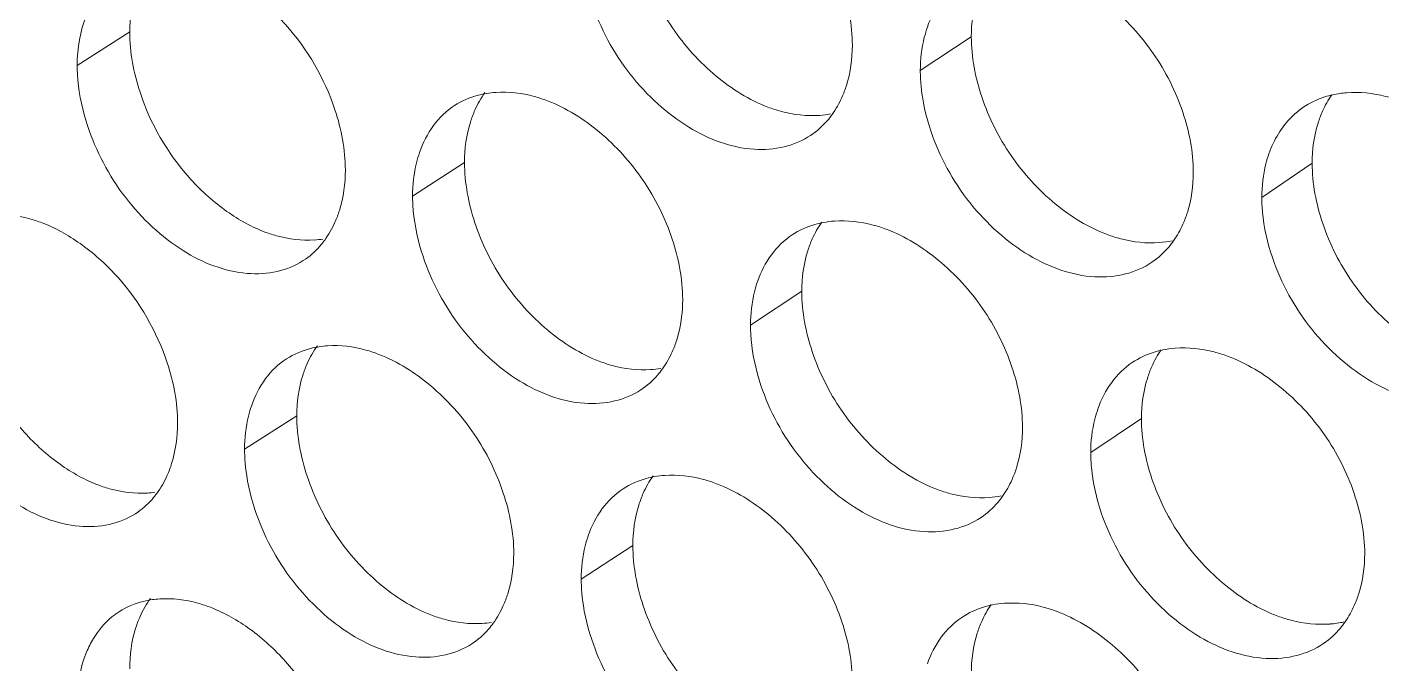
# Model space of a CAD drawing. Header units: millimetres. Extents: x 1177 to 4147, y 93 to 2194.
# Drawn here: x 2631.35 to 2648.09, y 870.86 to 878.73 of the extents above; entities that cross this region are included whole.
import ezdxf

# ---------------------------------------------------------------- set-up
doc = ezdxf.new("R2010")
doc.units = ezdxf.units.MM
doc.header["$LTSCALE"] = 0.1
doc.layers.get('0').update_dxf_attribs({"lineweight": 13})
doc.layers.add('标注', color=251, linetype='Continuous', lineweight=9)

# ---------------------------------------------------------------- blocks, each defined once
blk = doc.blocks.new('02')
at = {"layer": '标注'}
for p, q in [((4530.01, 846.513), (4529.082, 845.923)), ((4544.868, 846.429), (4543.968, 845.829)), ((4535.921, 844.208), (4535.004, 843.614)), ((4550.886, 844.194), (4549.997, 843.59)), ((4541.875, 841.931), (4540.97, 841.333)), ((4532.96, 839.732), (4532.038, 839.14)), ((4547.872, 839.683), (4546.977, 839.081)), ((4538.893, 837.441), (4537.982, 836.845))]:
    blk.add_line(p, q, dxfattribs=at)
for centre, radius, start, end in [((4536.59, 843.722), 1.727, 93.8472, 99.2713), ((4551.629, 843.676), 1.768, 94.4127, 102.2837), ((4542.068, 846.765), 1.73, 274.0522, 280.545), ((4542.574, 841.433), 1.743, 94.0754, 100.4818), ((4533.162, 844.539), 1.705, 273.7086, 278.7138), ((4548.059, 844.534), 1.746, 274.2779, 281.7562), ((4533.615, 839.253), 1.719, 93.732, 98.663), ((4548.6, 839.171), 1.76, 94.3009, 101.6849), ((4539.089, 842.266), 1.722, 273.9384, 279.9366), ((4539.577, 836.949), 1.735, 93.9617, 99.8775), ((4530.215, 840.061), 1.697, 273.5926, 278.0992), ((4545.059, 840.021), 1.738, 274.1654, 281.1515), ((4530.65, 834.79), 1.711, 93.6161, 98.0527), ((4530.65, 834.79), 1.711, 93.6161, 98.0527), ((4545.582, 834.673), 1.752, 94.1885, 101.0843), ((4536.12, 837.774), 1.714, 273.8238, 279.3262), ((4551.07, 837.804), 1.755, 274.3898, 282.359)]:
    blk.add_arc(centre, radius, start, end, dxfattribs=at)
for points, knots in [([(4542.768, 846.28), (4542.768, 846.64), (4542.622, 847.387), (4542.109, 848.41), (4541.344, 849.255), (4540.704, 849.657), (4540.371, 849.783)], [0, 0, 0, 0, 0.241944, 0.50194, 0.761004, 1, 1, 1, 1]), ([(4538.893, 848.691), (4538.893, 848.331), (4539.037, 847.584), (4539.546, 846.559), (4540.308, 845.713), (4540.946, 845.311), (4541.278, 845.185)], [0, 0, 0, 0, 0.242248, 0.5024, 0.761305, 1, 1, 1, 1]), ([(4533.817, 844.074), (4533.817, 844.434), (4533.637, 845.373), (4533.002, 846.461), (4532.168, 847.223), (4531.69, 847.499), (4531.446, 847.594)], [0, 0, 0, 0, 0.242644, 0.632801, 0.82359, 1, 1, 1, 1]), ([(4548.788, 844.035), (4548.788, 844.395), (4548.641, 845.142), (4548.125, 846.164), (4547.353, 847.005), (4546.709, 847.403), (4546.375, 847.528)], [0, 0, 0, 0, 0.241629, 0.501316, 0.760421, 1, 1, 1, 1]), ([(4530.192, 847.435), (4530.162, 847.367), (4530.052, 847.072), (4530.01, 846.753), (4530.01, 846.513)], [0, 0, 0, 0, 0.236699, 1, 1, 1, 1]), ([(4544.701, 847.421), (4544.561, 847.328), (4544.309, 847.08), (4544.151, 846.766), (4544.092, 846.598)], [0, 0, 0, 0, 0.485545, 1, 1, 1, 1]), ([(4545.053, 847.351), (4545.022, 847.283), (4544.911, 846.988), (4544.868, 846.669), (4544.868, 846.429)], [0, 0, 0, 0, 0.237462, 1, 1, 1, 1]), ([(4529.37, 847.048), (4529.323, 846.971), (4529.148, 846.621), (4529.082, 846.222), (4529.082, 845.923)], [0, 0, 0, 0, 0.23391, 1, 1, 1, 1]), ([(4538.166, 847.032), (4538.317, 846.577), (4538.665, 845.929), (4539.314, 845.234), (4540.007, 844.703), (4540.802, 844.4), (4541.563, 844.454), (4541.891, 844.592), (4542.032, 844.685)], [0, 0, 0, 0, 0.281854, 0.422466, 0.557209, 0.795252, 0.900604, 1, 1, 1, 1]), ([(4530.01, 846.513), (4530.01, 846.152), (4530.189, 845.214), (4530.818, 844.124), (4531.649, 843.361), (4532.126, 843.084), (4532.37, 842.989)], [0, 0, 0, 0, 0.242946, 0.633213, 0.82381, 1, 1, 1, 1]), ([(4544.092, 846.598), (4544.072, 846.539), (4543.997, 846.289), (4543.968, 846.027), (4543.968, 845.829)], [0, 0, 0, 0, 0.239501, 1, 1, 1, 1]), ([(4542.582, 845.356), (4542.613, 845.424), (4542.725, 845.72), (4542.768, 846.039), (4542.768, 846.28)], [0, 0, 0, 0, 0.237376, 1, 1, 1, 1]), ([(4544.868, 846.429), (4544.868, 846.069), (4545.014, 845.322), (4545.526, 844.299), (4546.294, 843.456), (4546.937, 843.057), (4547.27, 842.933)], [0, 0, 0, 0, 0.241933, 0.501777, 0.760722, 1, 1, 1, 1]), ([(4529.082, 845.923), (4529.082, 845.837), (4529.1, 845.476), (4529.179, 845.119), (4529.265, 844.858)], [0, 0, 0, 0, 0.239466, 1, 1, 1, 1]), ([(4543.968, 845.829), (4543.968, 845.742), (4543.986, 845.382), (4544.066, 845.025), (4544.154, 844.765)], [0, 0, 0, 0, 0.239668, 1, 1, 1, 1]), ([(4536.312, 845.427), (4536.261, 845.419), (4536.062, 845.376), (4535.871, 845.294), (4535.744, 845.212)], [0, 0, 0, 0, 0.256076, 1, 1, 1, 1]), ([(4537.385, 845.297), (4537.309, 845.326), (4537.016, 845.423), (4536.701, 845.461), (4536.474, 845.446)], [0, 0, 0, 0, 0.264681, 1, 1, 1, 1]), ([(4551.253, 845.403), (4551.205, 845.393), (4551.02, 845.344), (4550.843, 845.26), (4550.724, 845.179)], [0, 0, 0, 0, 0.255107, 1, 1, 1, 1]), ([(4552.42, 845.3), (4552.343, 845.329), (4552.043, 845.422), (4551.724, 845.457), (4551.493, 845.438)], [0, 0, 0, 0, 0.26396, 1, 1, 1, 1]), ([(4535.744, 845.212), (4535.602, 845.12), (4535.344, 844.87), (4535.185, 844.551), (4535.126, 844.381)], [0, 0, 0, 0, 0.484433, 1, 1, 1, 1]), ([(4536.105, 845.132), (4536.074, 845.063), (4535.964, 844.768), (4535.921, 844.449), (4535.921, 844.208)], [0, 0, 0, 0, 0.236993, 1, 1, 1, 1]), ([(4539.773, 841.787), (4539.773, 842.147), (4539.628, 842.895), (4539.118, 843.919), (4538.355, 844.766), (4537.717, 845.17), (4537.385, 845.297)], [0, 0, 0, 0, 0.242103, 0.502254, 0.761298, 1, 1, 1, 1]), ([(4541.278, 845.185), (4541.354, 845.156), (4541.649, 845.06), (4541.964, 845.023), (4542.191, 845.039)], [0, 0, 0, 0, 0.264309, 1, 1, 1, 1]), ([(4550.724, 845.179), (4550.656, 845.132), (4550.391, 844.915), (4550.209, 844.606), (4550.123, 844.362)], [0, 0, 0, 0, 0.242752, 1, 1, 1, 1]), ([(4551.068, 845.111), (4551.038, 845.043), (4550.928, 844.749), (4550.886, 844.433), (4550.886, 844.194)], [0, 0, 0, 0, 0.237837, 1, 1, 1, 1]), ([(4529.265, 844.858), (4529.413, 844.405), (4529.755, 843.758), (4530.393, 843.059), (4531.074, 842.524), (4531.856, 842.211), (4532.608, 842.253), (4532.934, 842.384), (4533.074, 842.474)], [0, 0, 0, 0, 0.283024, 0.423982, 0.55887, 0.796498, 0.901283, 1, 1, 1, 1]), ([(4542.032, 844.685), (4542.142, 844.758), (4542.277, 844.879), (4542.386, 845.019), (4542.412, 845.056)], [0, 0, 0, 0, 0.74538, 1, 1, 1, 1]), ([(4544.154, 844.765), (4544.306, 844.31), (4544.659, 843.661), (4545.315, 842.969), (4546.016, 842.441), (4546.82, 842.144), (4547.586, 842.206), (4547.916, 842.349), (4548.058, 842.444)], [0, 0, 0, 0, 0.281084, 0.421471, 0.556119, 0.794437, 0.900161, 1, 1, 1, 1]), ([(4535.126, 844.381), (4535.106, 844.322), (4535.033, 844.073), (4535.004, 843.812), (4535.004, 843.614)], [0, 0, 0, 0, 0.239208, 1, 1, 1, 1]), ([(4550.123, 844.362), (4550.102, 844.303), (4550.027, 844.052), (4549.997, 843.789), (4549.997, 843.59)], [0, 0, 0, 0, 0.2397, 1, 1, 1, 1]), ([(4535.921, 844.208), (4535.921, 843.848), (4536.065, 843.1), (4536.572, 842.075), (4537.331, 841.227), (4537.967, 840.823), (4538.298, 840.696)], [0, 0, 0, 0, 0.242407, 0.502714, 0.761597, 1, 1, 1, 1]), ([(4550.886, 844.194), (4550.886, 843.835), (4551.032, 843.088), (4551.549, 842.067), (4552.323, 841.228), (4552.969, 840.832), (4553.305, 840.71)], [0, 0, 0, 0, 0.241622, 0.501159, 0.760144, 1, 1, 1, 1]), ([(4533.633, 843.151), (4533.664, 843.22), (4533.774, 843.515), (4533.817, 843.834), (4533.817, 844.074)], [0, 0, 0, 0, 0.236936, 1, 1, 1, 1]), ([(4548.603, 843.115), (4548.634, 843.183), (4548.745, 843.478), (4548.788, 843.796), (4548.788, 844.035)], [0, 0, 0, 0, 0.237722, 1, 1, 1, 1]), ([(4535.004, 843.614), (4535.004, 843.528), (4535.022, 843.167), (4535.102, 842.811), (4535.188, 842.55)], [0, 0, 0, 0, 0.239546, 1, 1, 1, 1]), ([(4549.997, 843.59), (4549.997, 843.503), (4550.015, 843.143), (4550.096, 842.787), (4550.184, 842.528)], [0, 0, 0, 0, 0.239751, 1, 1, 1, 1]), ([(4528.493, 843.129), (4528.417, 843.159), (4528.127, 843.257), (4527.816, 843.298), (4527.592, 843.284)], [0, 0, 0, 0, 0.265131, 1, 1, 1, 1]), ([(4543.368, 843.027), (4543.291, 843.056), (4542.995, 843.151), (4542.678, 843.188), (4542.45, 843.172)], [0, 0, 0, 0, 0.264388, 1, 1, 1, 1]), ([(4530.855, 839.603), (4530.855, 839.963), (4530.675, 840.902), (4530.044, 841.991), (4529.212, 842.755), (4528.736, 843.033), (4528.493, 843.129)], [0, 0, 0, 0, 0.242804, 0.633144, 0.823843, 1, 1, 1, 1]), ([(4532.37, 842.989), (4532.445, 842.96), (4532.736, 842.862), (4533.048, 842.823), (4533.272, 842.838)], [0, 0, 0, 0, 0.264749, 1, 1, 1, 1]), ([(4541.705, 842.928), (4541.564, 842.835), (4541.31, 842.586), (4541.152, 842.271), (4541.093, 842.102)], [0, 0, 0, 0, 0.485181, 1, 1, 1, 1]), ([(4542.257, 843.147), (4542.207, 843.138), (4542.013, 843.093), (4541.828, 843.01), (4541.705, 842.928)], [0, 0, 0, 0, 0.255672, 1, 1, 1, 1]), ([(4545.772, 839.529), (4545.772, 839.889), (4545.626, 840.636), (4545.112, 841.658), (4544.343, 842.501), (4543.701, 842.902), (4543.368, 843.027)], [0, 0, 0, 0, 0.241786, 0.501627, 0.760712, 1, 1, 1, 1]), ([(4547.27, 842.933), (4547.347, 842.905), (4547.644, 842.81), (4547.961, 842.775), (4548.189, 842.792)], [0, 0, 0, 0, 0.264022, 1, 1, 1, 1]), ([(4533.074, 842.474), (4533.184, 842.545), (4533.317, 842.663), (4533.426, 842.8), (4533.452, 842.836)], [0, 0, 0, 0, 0.745243, 1, 1, 1, 1]), ([(4542.06, 842.856), (4542.029, 842.787), (4541.918, 842.492), (4541.875, 842.172), (4541.875, 841.931)], [0, 0, 0, 0, 0.237286, 1, 1, 1, 1]), ([(4548.058, 842.444), (4548.169, 842.519), (4548.303, 842.642), (4548.412, 842.785), (4548.438, 842.822)], [0, 0, 0, 0, 0.745468, 1, 1, 1, 1]), ([(4535.188, 842.55), (4535.338, 842.096), (4535.684, 841.448), (4536.329, 840.752), (4537.019, 840.22), (4537.809, 839.913), (4538.567, 839.963), (4538.895, 840.099), (4539.035, 840.191)], [0, 0, 0, 0, 0.282242, 0.422968, 0.557759, 0.795664, 0.900828, 1, 1, 1, 1]), ([(4550.184, 842.528), (4550.338, 842.072), (4550.695, 841.422), (4551.358, 840.732), (4552.068, 840.207), (4552.881, 839.917), (4553.652, 839.988), (4553.984, 840.134), (4554.126, 840.232)], [0, 0, 0, 0, 0.280322, 0.420487, 0.555043, 0.793636, 0.899726, 1, 1, 1, 1]), ([(4527.071, 842.05), (4527.071, 841.69), (4527.249, 840.752), (4527.876, 839.66), (4528.704, 838.895), (4529.179, 838.617), (4529.422, 838.521)], [0, 0, 0, 0, 0.243106, 0.633556, 0.824063, 1, 1, 1, 1]), ([(4541.093, 842.102), (4541.073, 842.043), (4540.999, 841.794), (4540.97, 841.531), (4540.97, 841.333)], [0, 0, 0, 0, 0.239402, 1, 1, 1, 1]), ([(4539.589, 840.864), (4539.619, 840.932), (4539.73, 841.228), (4539.773, 841.547), (4539.773, 841.787)], [0, 0, 0, 0, 0.23723, 1, 1, 1, 1]), ([(4541.875, 841.931), (4541.875, 841.572), (4542.02, 840.824), (4542.531, 839.801), (4543.296, 838.956), (4543.936, 838.555), (4544.269, 838.43)], [0, 0, 0, 0, 0.24209, 0.502088, 0.761013, 1, 1, 1, 1]), ([(4540.97, 841.333), (4540.97, 841.247), (4540.987, 840.886), (4541.068, 840.53), (4541.154, 840.27)], [0, 0, 0, 0, 0.239627, 1, 1, 1, 1]), ([(4533.356, 840.952), (4533.304, 840.944), (4533.102, 840.904), (4532.909, 840.822), (4532.78, 840.74)], [0, 0, 0, 0, 0.256287, 1, 1, 1, 1]), ([(4534.41, 840.817), (4534.334, 840.847), (4534.042, 840.944), (4533.729, 840.983), (4533.503, 840.968)], [0, 0, 0, 0, 0.264829, 1, 1, 1, 1]), ([(4536.79, 837.302), (4536.79, 837.662), (4536.645, 838.41), (4536.137, 839.435), (4535.377, 840.283), (4534.741, 840.689), (4534.41, 840.817)], [0, 0, 0, 0, 0.242263, 0.502569, 0.761592, 1, 1, 1, 1]), ([(4548.244, 840.894), (4548.195, 840.884), (4548.007, 840.836), (4547.827, 840.753), (4547.707, 840.672)], [0, 0, 0, 0, 0.255291, 1, 1, 1, 1]), ([(4549.392, 840.786), (4549.315, 840.814), (4549.017, 840.908), (4548.698, 840.943), (4548.468, 840.926)], [0, 0, 0, 0, 0.264101, 1, 1, 1, 1]), ([(4551.814, 837.299), (4551.814, 837.658), (4551.667, 838.405), (4551.148, 839.426), (4550.374, 840.265), (4549.727, 840.662), (4549.392, 840.786)], [0, 0, 0, 0, 0.241473, 0.501006, 0.760131, 1, 1, 1, 1]), ([(4532.78, 840.74), (4532.637, 840.648), (4532.377, 840.397), (4532.218, 840.077), (4532.159, 839.905)], [0, 0, 0, 0, 0.484049, 1, 1, 1, 1]), ([(4533.143, 840.655), (4533.113, 840.587), (4533.003, 840.291), (4532.96, 839.972), (4532.96, 839.732)], [0, 0, 0, 0, 0.236846, 1, 1, 1, 1]), ([(4538.298, 840.696), (4538.374, 840.667), (4538.667, 840.57), (4538.981, 840.533), (4539.207, 840.548)], [0, 0, 0, 0, 0.264454, 1, 1, 1, 1]), ([(4539.035, 840.191), (4539.145, 840.263), (4539.279, 840.383), (4539.388, 840.522), (4539.415, 840.559)], [0, 0, 0, 0, 0.745335, 1, 1, 1, 1]), ([(4547.707, 840.672), (4547.569, 840.578), (4547.318, 840.331), (4547.161, 840.019), (4547.102, 839.852)], [0, 0, 0, 0, 0.485902, 1, 1, 1, 1]), ([(4548.055, 840.603), (4548.025, 840.534), (4547.914, 840.24), (4547.872, 839.922), (4547.872, 839.683)], [0, 0, 0, 0, 0.23765, 1, 1, 1, 1]), ([(4526.319, 840.397), (4526.467, 839.945), (4526.807, 839.298), (4527.441, 838.599), (4528.118, 838.062), (4528.895, 837.746), (4529.645, 837.784), (4529.97, 837.913), (4530.11, 838.002)], [0, 0, 0, 0, 0.283418, 0.424493, 0.559431, 0.79692, 0.901513, 1, 1, 1, 1]), ([(4541.154, 840.27), (4541.306, 839.815), (4541.657, 839.167), (4542.309, 838.473), (4543.006, 837.943), (4543.806, 837.643), (4544.569, 837.702), (4544.899, 837.842), (4545.04, 837.936)], [0, 0, 0, 0, 0.281468, 0.421967, 0.556662, 0.794843, 0.900382, 1, 1, 1, 1]), ([(4532.159, 839.905), (4532.139, 839.847), (4532.066, 839.598), (4532.038, 839.337), (4532.038, 839.14)], [0, 0, 0, 0, 0.239111, 1, 1, 1, 1]), ([(4547.102, 839.852), (4547.082, 839.793), (4547.007, 839.542), (4546.977, 839.279), (4546.977, 839.081)], [0, 0, 0, 0, 0.2396, 1, 1, 1, 1]), ([(4530.672, 838.681), (4530.702, 838.749), (4530.812, 839.044), (4530.855, 839.363), (4530.855, 839.603)], [0, 0, 0, 0, 0.236789, 1, 1, 1, 1]), ([(4532.96, 839.732), (4532.96, 839.372), (4533.104, 838.624), (4533.608, 837.598), (4534.364, 836.748), (4534.999, 836.342), (4535.328, 836.214)], [0, 0, 0, 0, 0.242567, 0.503029, 0.761892, 1, 1, 1, 1]), ([(4547.872, 839.683), (4547.872, 839.323), (4548.018, 838.576), (4548.532, 837.555), (4549.303, 836.714), (4549.948, 836.316), (4550.282, 836.193)], [0, 0, 0, 0, 0.241777, 0.501467, 0.760433, 1, 1, 1, 1]), ([(4545.587, 838.606), (4545.618, 838.674), (4545.729, 838.969), (4545.772, 839.289), (4545.772, 839.529)], [0, 0, 0, 0, 0.237534, 1, 1, 1, 1]), ([(4532.038, 839.14), (4532.038, 839.054), (4532.055, 838.693), (4532.135, 838.336), (4532.221, 838.076)], [0, 0, 0, 0, 0.239506, 1, 1, 1, 1]), ([(4546.977, 839.081), (4546.977, 838.994), (4546.995, 838.634), (4547.076, 838.278), (4547.163, 838.018)], [0, 0, 0, 0, 0.23971, 1, 1, 1, 1]), ([(4539.279, 838.659), (4539.229, 838.65), (4539.032, 838.606), (4538.844, 838.524), (4538.719, 838.442)], [0, 0, 0, 0, 0.255872, 1, 1, 1, 1]), ([(4540.371, 838.533), (4540.295, 838.562), (4540, 838.658), (4539.684, 838.696), (4539.457, 838.68)], [0, 0, 0, 0, 0.264534, 1, 1, 1, 1]), ([(4529.422, 838.521), (4529.497, 838.492), (4529.786, 838.393), (4530.097, 838.353), (4530.321, 838.368)], [0, 0, 0, 0, 0.264899, 1, 1, 1, 1]), ([(4538.719, 838.442), (4538.578, 838.349), (4538.322, 838.1), (4538.163, 837.783), (4538.104, 837.613)], [0, 0, 0, 0, 0.48481, 1, 1, 1, 1]), ([(4542.768, 835.03), (4542.768, 835.39), (4542.622, 836.137), (4542.109, 837.16), (4541.344, 838.005), (4540.704, 838.407), (4540.371, 838.533)], [0, 0, 0, 0, 0.241944, 0.50194, 0.761004, 1, 1, 1, 1]), ([(4544.269, 838.43), (4544.346, 838.402), (4544.641, 838.307), (4544.957, 838.27), (4545.185, 838.287)], [0, 0, 0, 0, 0.264165, 1, 1, 1, 1]), ([(4530.11, 838.002), (4530.219, 838.071), (4530.353, 838.188), (4530.461, 838.324), (4530.488, 838.36)], [0, 0, 0, 0, 0.745196, 1, 1, 1, 1]), ([(4539.077, 838.365), (4539.047, 838.297), (4538.936, 838.001), (4538.893, 837.682), (4538.893, 837.441)], [0, 0, 0, 0, 0.237139, 1, 1, 1, 1]), ([(4545.04, 837.936), (4545.15, 838.01), (4545.285, 838.132), (4545.394, 838.273), (4545.42, 838.31)], [0, 0, 0, 0, 0.745425, 1, 1, 1, 1]), ([(4532.221, 838.076), (4532.37, 837.622), (4532.714, 836.974), (4533.356, 836.277), (4534.041, 835.743), (4534.827, 835.434), (4535.582, 835.48), (4535.909, 835.613), (4536.049, 835.704)], [0, 0, 0, 0, 0.282632, 0.423473, 0.558313, 0.796079, 0.901055, 1, 1, 1, 1]), ([(4547.163, 838.018), (4547.317, 837.562), (4547.672, 836.913), (4548.331, 836.222), (4549.037, 835.695), (4549.845, 835.402), (4550.614, 835.468), (4550.945, 835.613), (4551.087, 835.709)], [0, 0, 0, 0, 0.280702, 0.420977, 0.555579, 0.794035, 0.899943, 1, 1, 1, 1]), ([(4538.104, 837.613), (4538.084, 837.554), (4538.01, 837.305), (4537.982, 837.043), (4537.982, 836.845)], [0, 0, 0, 0, 0.239305, 1, 1, 1, 1]), ([(4538.893, 837.441), (4538.893, 837.081), (4539.037, 836.334), (4539.546, 835.309), (4540.308, 834.463), (4540.946, 834.061), (4541.278, 833.935)], [0, 0, 0, 0, 0.242248, 0.5024, 0.761305, 1, 1, 1, 1]), ([(4536.606, 836.379), (4536.636, 836.447), (4536.747, 836.743), (4536.79, 837.062), (4536.79, 837.302)], [0, 0, 0, 0, 0.237083, 1, 1, 1, 1]), ([(4551.63, 836.381), (4551.661, 836.449), (4551.771, 836.743), (4551.814, 837.06), (4551.814, 837.299)], [0, 0, 0, 0, 0.237909, 1, 1, 1, 1]), ([(4537.982, 836.845), (4537.982, 836.759), (4537.999, 836.398), (4538.079, 836.042), (4538.166, 835.782)], [0, 0, 0, 0, 0.239586, 1, 1, 1, 1]), ([(4530.41, 836.484), (4530.357, 836.477), (4530.153, 836.438), (4529.957, 836.357), (4529.827, 836.274)], [0, 0, 0, 0, 0.256503, 1, 1, 1, 1]), ([(4530.41, 836.484), (4530.357, 836.477), (4530.153, 836.438), (4529.957, 836.357), (4529.827, 836.274)], [0, 0, 0, 0, 0.256503, 1, 1, 1, 1]), ([(4531.446, 836.344), (4531.37, 836.374), (4531.079, 836.472), (4530.767, 836.512), (4530.542, 836.498)], [0, 0, 0, 0, 0.264979, 1, 1, 1, 1]), ([(4531.446, 836.344), (4531.37, 836.374), (4531.079, 836.472), (4530.767, 836.512), (4530.542, 836.498)], [0, 0, 0, 0, 0.264979, 1, 1, 1, 1]), ([(4529.827, 836.274), (4529.781, 836.245), (4529.602, 836.115), (4529.457, 835.941), (4529.37, 835.798)], [0, 0, 0, 0, 0.246085, 1, 1, 1, 1]), ([(4529.827, 836.274), (4529.781, 836.245), (4529.602, 836.115), (4529.457, 835.941), (4529.37, 835.798)], [0, 0, 0, 0, 0.246085, 1, 1, 1, 1]), ([(4533.817, 832.824), (4533.817, 833.184), (4533.637, 834.123), (4533.002, 835.211), (4532.168, 835.973), (4531.69, 836.249), (4531.446, 836.344)], [0, 0, 0, 0, 0.242644, 0.632801, 0.82359, 1, 1, 1, 1]), ([(4533.817, 832.824), (4533.817, 833.184), (4533.637, 834.123), (4533.002, 835.211), (4532.168, 835.973), (4531.69, 836.249), (4531.446, 836.344)], [0, 0, 0, 0, 0.242644, 0.632801, 0.82359, 1, 1, 1, 1]), ([(4545.245, 836.392), (4545.196, 836.382), (4545.005, 836.336), (4544.822, 836.253), (4544.701, 836.171)], [0, 0, 0, 0, 0.255479, 1, 1, 1, 1]), ([(4546.375, 836.278), (4546.298, 836.306), (4546, 836.401), (4545.683, 836.437), (4545.454, 836.42)], [0, 0, 0, 0, 0.264244, 1, 1, 1, 1]), ([(4548.788, 832.785), (4548.788, 833.145), (4548.641, 833.892), (4548.125, 834.914), (4547.353, 835.755), (4546.709, 836.153), (4546.375, 836.278)], [0, 0, 0, 0, 0.241629, 0.501316, 0.760421, 1, 1, 1, 1]), ([(4530.192, 836.185), (4530.162, 836.117), (4530.052, 835.822), (4530.01, 835.503), (4530.01, 835.263)], [0, 0, 0, 0, 0.236699, 1, 1, 1, 1]), ([(4530.192, 836.185), (4530.162, 836.117), (4530.052, 835.822), (4530.01, 835.503), (4530.01, 835.263)], [0, 0, 0, 0, 0.236699, 1, 1, 1, 1]), ([(4535.328, 836.214), (4535.404, 836.185), (4535.696, 836.088), (4536.009, 836.049), (4536.234, 836.064)], [0, 0, 0, 0, 0.264601, 1, 1, 1, 1]), ([(4536.049, 835.704), (4536.159, 835.776), (4536.293, 835.894), (4536.402, 836.032), (4536.428, 836.069)], [0, 0, 0, 0, 0.74529, 1, 1, 1, 1]), ([(4544.701, 836.171), (4544.561, 836.078), (4544.309, 835.83), (4544.151, 835.516), (4544.092, 835.348)], [0, 0, 0, 0, 0.485545, 1, 1, 1, 1]), ([(4545.053, 836.101), (4545.022, 836.033), (4544.911, 835.738), (4544.868, 835.419), (4544.868, 835.179)], [0, 0, 0, 0, 0.237462, 1, 1, 1, 1]), ([(4550.282, 836.193), (4550.359, 836.165), (4550.657, 836.071), (4550.975, 836.036), (4551.205, 836.054)], [0, 0, 0, 0, 0.263881, 1, 1, 1, 1]), ([(4551.087, 835.709), (4551.198, 835.785), (4551.332, 835.91), (4551.441, 836.053), (4551.467, 836.091)], [0, 0, 0, 0, 0.745511, 1, 1, 1, 1]), ([(4529.37, 835.798), (4529.323, 835.721), (4529.148, 835.371), (4529.082, 834.972), (4529.082, 834.673)], [0, 0, 0, 0, 0.23391, 1, 1, 1, 1]), ([(4529.37, 835.798), (4529.323, 835.721), (4529.148, 835.371), (4529.082, 834.972), (4529.082, 834.673)], [0, 0, 0, 0, 0.23391, 1, 1, 1, 1]), ([(4538.166, 835.782), (4538.317, 835.327), (4538.665, 834.679), (4539.314, 833.984), (4540.007, 833.453), (4540.802, 833.15), (4541.563, 833.204), (4541.891, 833.342), (4542.032, 833.435)], [0, 0, 0, 0, 0.281854, 0.422466, 0.557209, 0.795252, 0.900604, 1, 1, 1, 1])]:
    blk.add_open_spline(points, degree=3, knots=knots, dxfattribs=at)
for points in [[(4536.282, 845.442), (4536.212, 845.345), (4536.153, 845.24), (4536.105, 845.132)], [(4542.412, 845.056), (4542.479, 845.15), (4542.535, 845.251), (4542.582, 845.356)], [(4551.231, 845.402), (4551.168, 845.311), (4551.114, 845.213), (4551.068, 845.111)], [(4542.23, 843.155), (4542.163, 843.062), (4542.107, 842.961), (4542.06, 842.856)], [(4533.452, 842.836), (4533.524, 842.934), (4533.584, 843.04), (4533.633, 843.151)], [(4548.438, 842.822), (4548.503, 842.914), (4548.558, 843.013), (4548.603, 843.115)], [(4533.324, 840.97), (4533.252, 840.872), (4533.192, 840.766), (4533.143, 840.655)], [(4539.415, 840.559), (4539.483, 840.654), (4539.541, 840.757), (4539.589, 840.864)], [(4548.22, 840.896), (4548.156, 840.804), (4548.101, 840.705), (4548.055, 840.603)], [(4530.488, 838.36), (4530.561, 838.459), (4530.622, 838.568), (4530.672, 838.681)], [(4539.25, 838.67), (4539.182, 838.575), (4539.124, 838.472), (4539.077, 838.365)], [(4545.42, 838.31), (4545.485, 838.403), (4545.541, 838.502), (4545.587, 838.606)], [(4530.376, 836.506), (4530.303, 836.406), (4530.242, 836.298), (4530.192, 836.185)], [(4530.376, 836.506), (4530.303, 836.406), (4530.242, 836.298), (4530.192, 836.185)], [(4536.428, 836.069), (4536.498, 836.165), (4536.557, 836.27), (4536.606, 836.379)], [(4545.22, 836.397), (4545.155, 836.305), (4545.099, 836.205), (4545.053, 836.101)], [(4551.467, 836.091), (4551.531, 836.182), (4551.585, 836.28), (4551.63, 836.381)]]:
    blk.add_open_spline(points, degree=3, dxfattribs=at)

msp = doc.modelspace()

# ---------------------------------------------------------------- block references
at = {"xscale": 0.7, "yscale": 0.7, "zscale": 0.7}
msp.add_blockref('02', (-538.391, 286.112), dxfattribs=at)

doc.saveas('drawing.dxf')
